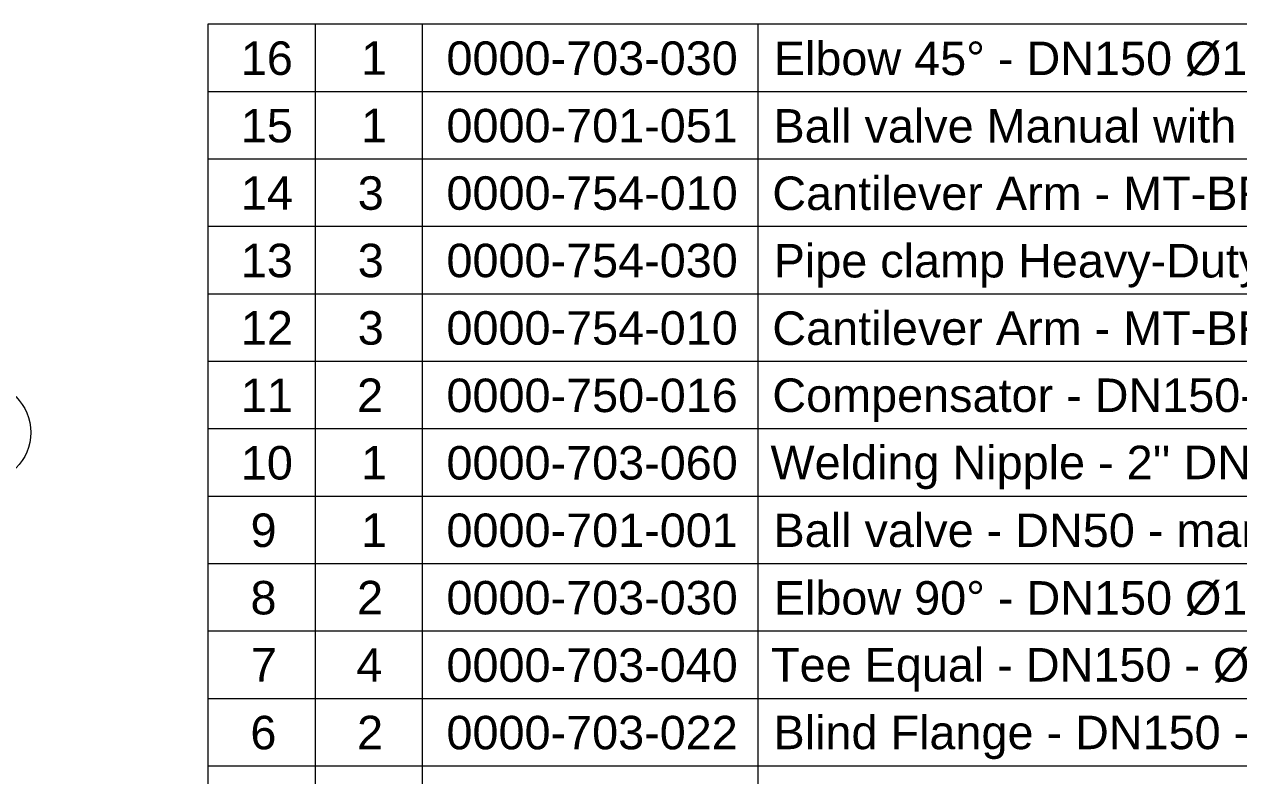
# Model space of a CAD drawing. Header units: millimetres. Extents: x 0 to 14850, y -38768 to 10500.
# Drawn here: x 9724 to 11991, y 2555 to 3958 of the extents above; entities that cross this region are included whole.
import ezdxf

# ---------------------------------------------------------------- set-up
doc = ezdxf.new("R2010")
doc.units = ezdxf.units.MM
doc.header["$LTSCALE"] = 25
doc.layers.add('Symbol', color=7, linetype='Continuous', lineweight=18)
doc.styles.add('Note Text', font='arial.ttf')

# ---------------------------------------------------------------- blocks, each defined once
blk = doc.blocks.new('Parts List')
at = {"layer": 'Symbol'}
for p, q in [((589, 158.322), (402.67, 158.322)), ((402.67, 158.322), (402.67, 72.718)), ((410.67, 158.322), (410.67, 72.718)), ((418.67, 158.322), (418.67, 72.718)), ((443.727, 158.322), (443.727, 72.718)), ((589, 153.286), (402.67, 153.286)), ((589, 148.251), (402.67, 148.251)), ((589, 143.215), (402.67, 143.215)), ((589, 138.18), (402.67, 138.18)), ((589, 133.144), (402.67, 133.144)), ((589, 128.109), (402.67, 128.109)), ((589, 123.073), (402.67, 123.073)), ((589, 118.038), (402.67, 118.038)), ((589, 113.002), (402.67, 113.002)), ((589, 107.967), (402.67, 107.967)), ((589, 102.931), (402.67, 102.931))]:
    blk.add_line(p, q, dxfattribs=at)
at = {"layer": 'Symbol', "color": 7, "char_height": 2.5, "attachment_point": 7, "style": 'Note Text'}
for s, insert in [('16', (405.126, 154.508)), ('1', (414.097, 154.549)), ('0000-703-030', (420.479, 154.508)), ('Elbow 45° - DN150 Ø168,3x2,6 - Type3-R229 - DIN2605', (444.917, 153.774)), ('15', (405.126, 149.472)), ('1', (414.097, 149.514)), ('0000-701-051', (420.479, 149.472)), ('Ball valve Manual with indicator - DN150/PN16 - Pekos 06 TTTG/PI', (444.895, 149.455)), ('14', (405.126, 144.478)), ('3', (413.853, 144.436)), ('0000-754-010', (420.479, 144.436)), ('Cantilever Arm - MT-BR-40 OC - 450mm', (444.809, 144.419)), ('13', (405.126, 139.401)), ('3', (413.853, 139.401)), ('0000-754-030', (420.479, 139.401)), ('Pipe clamp Heavy-Duty - Ø162-168 - MP-MRI (Sound Insulated)', (444.909, 138.665)), ('12', (405.126, 134.407)), ('3', (413.853, 134.365)), ('0000-754-010', (420.479, 134.365)), ('Cantilever Arm - MT-BR-40 OC ', (444.809, 134.348)), ('11', (405.126, 129.372)), ('2', (413.805, 129.372)), ('0000-750-016', (420.479, 129.33)), ('Compensator - DN150-PN10 - Type 50 NBR', (444.809, 128.621)), ("Welding Nipple - 2'' DN50xL100 - EN10241", (444.671, 123.603)), ('10', (405.126, 124.294)), ('1', (414.097, 124.336)), ('0000-703-060', (420.479, 124.294)), ('9', (405.851, 119.259)), ('1', (414.097, 119.301)), ('0000-701-001', (420.479, 119.259)), ('Ball valve - DN50 - manual - Valtor V-106', (444.895, 119.259)), ('8', (405.847, 114.223)), ('2', (413.805, 114.265)), ('0000-703-030', (420.479, 114.223)), ('Elbow 90° - DN150 Ø168,3x2,6 - Type3-R229 - DIN2605', (444.917, 113.49)), ('7', (405.873, 109.251)), ('4', (413.745, 109.235)), ('0000-703-040', (420.479, 109.188)), ('Tee Equal - DN150 - Ø168,3x2,6 - EN10253-4', (444.713, 108.494)), ('6', (405.837, 104.152)), ('2', (413.805, 104.194)), ('0000-703-022', (420.479, 104.152)), ('Blind Flange - DN150 - PN10/16 - EN 1092-1 Typ 05', (444.895, 103.444))]:
    blk.add_mtext(s, dxfattribs=dict(at, insert=insert))
blk = doc.blocks.new('Balloon12')
at = {"layer": 'Symbol'}
for p, q in [((363.404, 127.153), (360.935, 126.521)), ((363.458, 126.155), (363.404, 127.153)), ((363.431, 126.654), (381.958, 127.645)), ((363.431, 126.654), (360.935, 126.521)), ((360.935, 126.521), (363.458, 126.155))]:
    blk.add_line(p, q, dxfattribs=at)
at = {"layer": 'Symbol', "flags": 128}
blk.add_lwpolyline([(363.404, 127.153), (360.935, 126.521), (363.458, 126.155), (363.404, 127.153)], dxfattribs=at)
at = {"layer": 'Symbol'}
blk.add_circle((385.691, 127.845), 3.75, dxfattribs=at)
blk.add_solid([(363.404, 127.153), (360.935, 126.521), (363.458, 126.155), (363.404, 127.153)], dxfattribs=at)
at = {"layer": 'Symbol', "insert": (385.691, 127.866), "char_height": 2.5, "attachment_point": 5, "style": 'Note Text'}
blk.add_mtext('3', dxfattribs=at)

msp = doc.modelspace()

# ---------------------------------------------------------------- block references
at = {"layer": 'Symbol', "xscale": 25, "yscale": 25, "zscale": 25}
for name in ['Parts List', 'Balloon12']:
    msp.add_blockref(name, (0, 0), dxfattribs=at)

doc.saveas('drawing.dxf')
